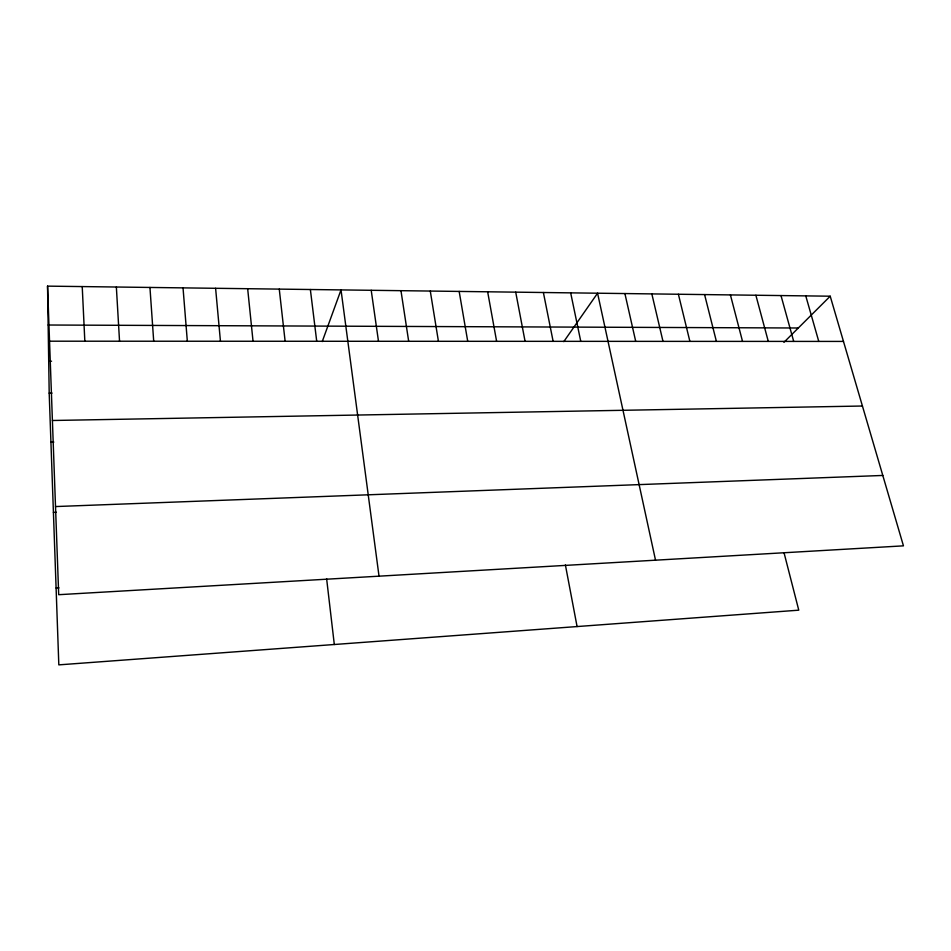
<?xml version="1.0" encoding="UTF-8"?>
<svg xmlns="http://www.w3.org/2000/svg" width="951" height="951" viewBox="0 0 951 951"><rect width="100%" height="100%" fill="white"/><g stroke="black" fill="none" stroke-linecap="round" stroke-linejoin="round"><path stroke-width="1.43" d="M322.234 341.575L341.017 289.912L379.021 576.175M563.788 341.623L597.573 293.205L655.524 560.187M783.921 342.336L830.211 296.201L903.45 545.85L58.7 594.696L47.55 286.132L830.211 296.201M56.097 588.015L58.974 587.861M53.411 512.375L56.371 512.268M55.515 506.562L882.801 475.452M50.926 442.179L53.827 442.108M52.4 420.497L862.426 406.018M47.55 286.132L49.19 393.12L52.043 393.096M48.703 361.225L51.556 361.214M49.535 341.195L843.478 341.421M48.144 325.016L798.305 328M805.77 295.892L818.763 341.409M780.997 295.571L793.705 341.409M755.879 295.25L768.289 341.397M730.416 294.917L742.529 341.385M784.016 552.674L798.769 610.173L58.819 664.868L49.19 393.12M704.584 294.584L716.388 341.385M678.396 294.251L689.879 341.373M651.839 293.907L662.99 341.373M624.902 293.562L635.708 341.361M570.671 292.86L580.764 341.35M543.39 292.516L553.125 341.338M515.715 292.159L525.071 341.326M565.393 564.942L577.079 626.554M487.649 291.791L496.612 341.326M459.167 291.422L467.726 341.314M430.28 291.054L438.423 341.302M400.965 290.673L408.68 341.302M371.211 290.293L378.486 341.29M310.371 289.508L316.719 341.278M326.621 578.719L334.312 644.505M279.261 289.116L285.122 341.266M247.664 288.712L253.037 341.254M215.604 288.296L220.442 341.243M183.032 287.88L187.335 341.243M149.949 287.452L153.705 341.231M116.355 287.012L119.541 341.219M82.226 286.572L84.829 341.207"/></g></svg>
